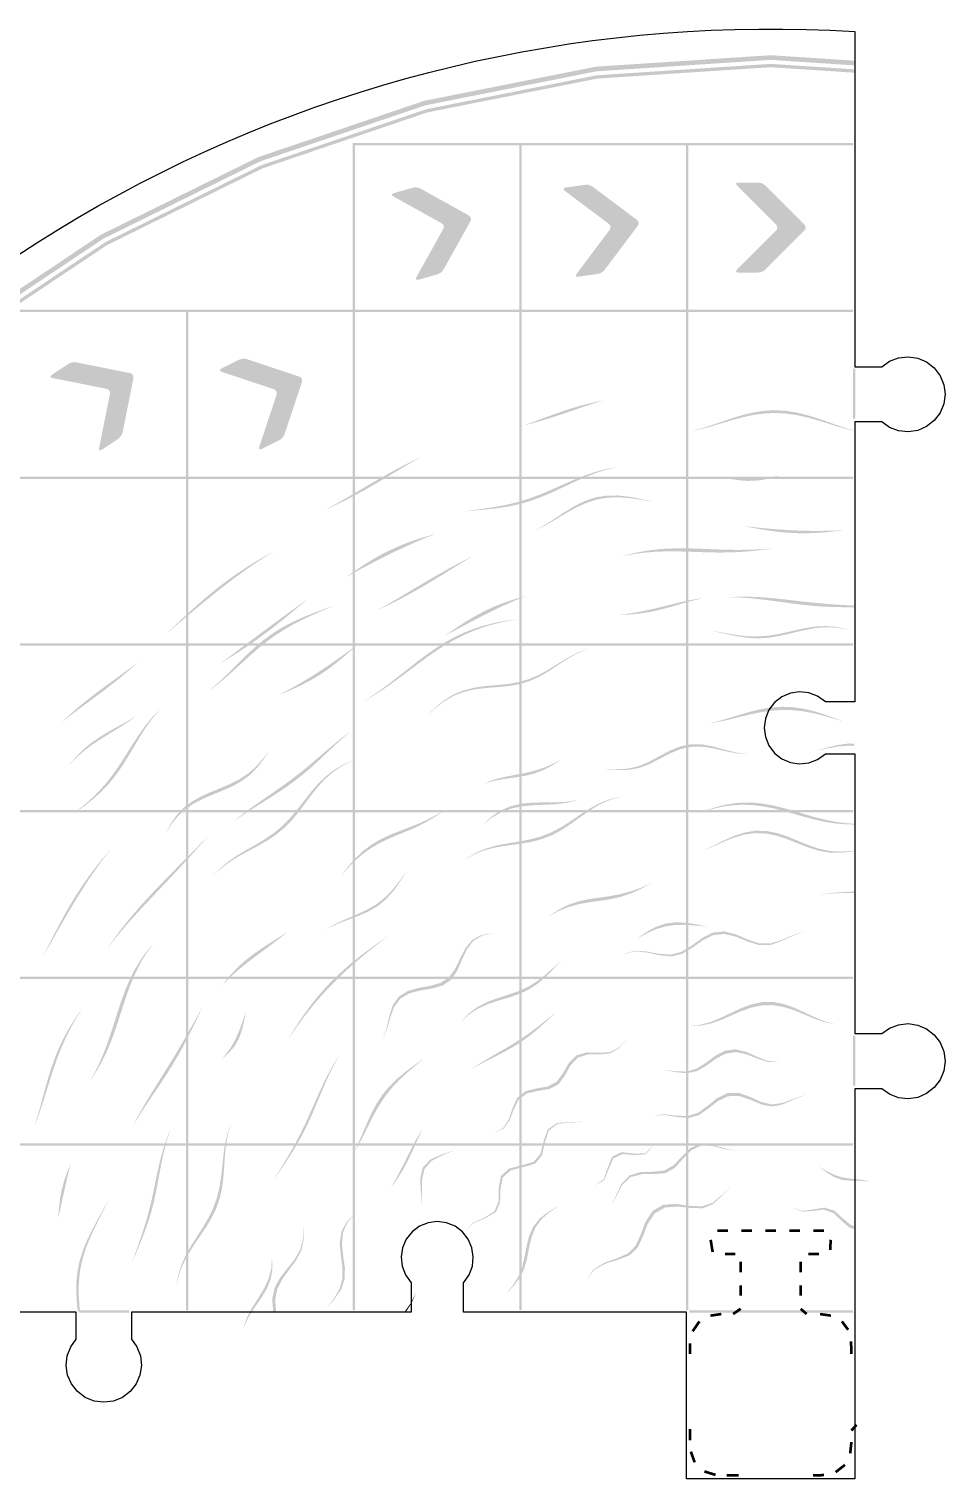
# Model space of a CAD drawing. Header units: millimetres. Extents: x 6 to 585, y 177 to 394.
# Drawn here: x 99 to 236.4, y 176.7 to 394.1 of the extents above; entities that cross this region are included whole.
import ezdxf

# ---------------------------------------------------------------- set-up
doc = ezdxf.new("R2010")
doc.units = ezdxf.units.MM
doc.layers.add('CUT', color=1, linetype='Continuous')
doc.layers.add('RASTER', color=7, linetype='Continuous')

msp = doc.modelspace()

# ---------------------------------------------------------------- hatches: boundary and pattern name
at = {"layer": 'RASTER'}
h = msp.add_hatch(color=7, dxfattribs=at)
h.paths.add_polyline_path([(10.237, 201.865), (11.136, 215.581), (16.261, 241.347), (24.706, 266.224), (36.326, 289.787), (50.921, 311.63), (68.243, 331.382), (87.995, 348.704), (109.839, 363.3), (133.401, 374.92), (158.278, 383.364), (184.045, 388.489), (210.26, 390.208), (222.76, 389.388), (222.76, 201.865)])
h.paths.add_polyline_path([(222.76, 388.688), (210.26, 389.508), (184.136, 387.795), (158.46, 382.688), (133.669, 374.273), (110.189, 362.694), (88.421, 348.149), (68.738, 330.887), (51.477, 311.204), (36.932, 289.437), (25.353, 265.957), (16.938, 241.166), (11.83, 215.489), (10.937, 201.865), (222.76, 201.865)])
h = msp.add_hatch(color=7, dxfattribs=at)
h.paths.add_polyline_path([(11.537, 201.865), (12.425, 215.411), (17.517, 241.011), (25.907, 265.727), (37.451, 289.137), (51.953, 310.839), (69.162, 330.463), (88.787, 347.673), (110.489, 362.174), (133.899, 373.718), (158.615, 382.108), (184.215, 387.201), (210.26, 388.908), (222.76, 388.088), (222.76, 201.865)])
h.paths.add_polyline_path([(222.76, 387.588), (210.26, 388.408), (184.28, 386.705), (158.744, 381.626), (134.09, 373.257), (110.739, 361.741), (89.091, 347.276), (69.516, 330.11), (52.349, 310.535), (37.884, 288.887), (26.369, 265.536), (18, 240.881), (12.921, 215.346), (12.037, 201.865), (222.76, 201.865)])
for points in [[(147.585, 377.04), (172.935, 377.04), (172.935, 376.69), (147.585, 376.69)], [(147.585, 376.69), (147.935, 376.69), (147.935, 352.04), (147.585, 352.04)], [(172.585, 377.04), (197.935, 377.04), (197.935, 376.69), (172.585, 376.69)], [(172.585, 376.69), (172.935, 376.69), (172.935, 352.04), (172.585, 352.04)], [(197.585, 377.04), (222.585, 377.04), (222.585, 376.69), (197.585, 376.69)], [(197.585, 376.69), (197.935, 376.69), (197.935, 352.04), (197.585, 352.04)], [(153.773, 368.98), (153.631, 369.069), (153.531, 369.153), (153.475, 369.231), (153.462, 369.305), (153.491, 369.374), (153.564, 369.438), (153.68, 369.497), (153.839, 369.551), (156.483, 370.306), (156.662, 370.349), (156.839, 370.374), (157.014, 370.381), (157.188, 370.37), (157.359, 370.341), (157.528, 370.295), (157.695, 370.23), (157.86, 370.148), (164.893, 366.241), (165.041, 366.145), (165.157, 366.04), (165.241, 365.926), (165.294, 365.803), (165.314, 365.671), (165.303, 365.53), (165.26, 365.38), (165.184, 365.221), (161.277, 358.187), (161.18, 358.03), (161.073, 357.888), (160.954, 357.759), (160.823, 357.644), (160.682, 357.543), (160.53, 357.457), (160.366, 357.384), (160.192, 357.326), (157.547, 356.57), (157.384, 356.532), (157.255, 356.521), (157.159, 356.537), (157.098, 356.58), (157.07, 356.649), (157.076, 356.746), (157.116, 356.869), (157.19, 357.02), (161.098, 364.053), (161.173, 364.213), (161.216, 364.363), (161.228, 364.504), (161.207, 364.636), (161.155, 364.759), (161.071, 364.873), (160.954, 364.977), (160.807, 365.073)], [(179.461, 369.82), (179.332, 369.927), (179.245, 370.023), (179.2, 370.109), (179.197, 370.184), (179.235, 370.248), (179.316, 370.301), (179.439, 370.344), (179.603, 370.376), (182.326, 370.765), (182.509, 370.783), (182.688, 370.783), (182.863, 370.766), (183.033, 370.732), (183.198, 370.68), (183.359, 370.611), (183.516, 370.525), (183.668, 370.421), (190.105, 365.593), (190.239, 365.478), (190.339, 365.359), (190.407, 365.235), (190.442, 365.106), (190.445, 364.972), (190.414, 364.834), (190.351, 364.691), (190.255, 364.543), (185.427, 358.106), (185.31, 357.964), (185.184, 357.837), (185.049, 357.726), (184.904, 357.63), (184.751, 357.549), (184.588, 357.484), (184.416, 357.435), (184.235, 357.4), (181.513, 357.011), (181.346, 356.996), (181.216, 357.003), (181.123, 357.031), (181.068, 357.082), (181.05, 357.155), (181.07, 357.25), (181.126, 357.366), (181.22, 357.505), (186.048, 363.942), (186.144, 364.09), (186.207, 364.233), (186.238, 364.371), (186.235, 364.505), (186.2, 364.634), (186.132, 364.758), (186.031, 364.877), (185.898, 364.992)], [(205.291, 370.585), (205.178, 370.709), (205.105, 370.817), (205.073, 370.908), (205.08, 370.983), (205.128, 371.041), (205.215, 371.082), (205.343, 371.107), (205.51, 371.115), (208.26, 371.115), (208.444, 371.107), (208.622, 371.082), (208.792, 371.041), (208.955, 370.983), (209.112, 370.908), (209.262, 370.817), (209.405, 370.709), (209.541, 370.585), (215.23, 364.896), (215.346, 364.763), (215.429, 364.631), (215.478, 364.498), (215.495, 364.365), (215.478, 364.233), (215.429, 364.1), (215.346, 363.968), (215.23, 363.835), (209.541, 358.146), (209.405, 358.021), (209.262, 357.914), (209.112, 357.823), (208.955, 357.748), (208.792, 357.69), (208.622, 357.649), (208.444, 357.624), (208.26, 357.615), (205.51, 357.615), (205.343, 357.624), (205.215, 357.649), (205.128, 357.69), (205.08, 357.748), (205.073, 357.823), (205.105, 357.914), (205.178, 358.021), (205.291, 358.146), (210.98, 363.835), (211.096, 363.968), (211.179, 364.1), (211.228, 364.233), (211.245, 364.365), (211.228, 364.498), (211.179, 364.631), (211.096, 364.763), (210.98, 364.896)], [(97.585, 352.04), (122.935, 352.04), (122.935, 351.69), (97.585, 351.69)], [(122.585, 352.04), (147.935, 352.04), (147.935, 351.69), (122.585, 351.69)], [(122.585, 351.69), (122.935, 351.69), (122.935, 327.04), (122.585, 327.04)], [(147.585, 352.04), (172.935, 352.04), (172.935, 351.69), (147.585, 351.69)], [(147.585, 351.69), (147.935, 351.69), (147.935, 327.04), (147.585, 327.04)], [(172.585, 352.04), (197.935, 352.04), (197.935, 351.69), (172.585, 351.69)], [(172.585, 351.69), (172.935, 351.69), (172.935, 327.04), (172.585, 327.04)], [(197.585, 352.04), (222.585, 352.04), (222.585, 351.69), (197.585, 351.69)], [(197.585, 351.69), (197.935, 351.69), (197.935, 327.04), (197.585, 327.04)], [(102.675, 341.784), (102.513, 341.825), (102.392, 341.874), (102.315, 341.932), (102.28, 341.998), (102.287, 342.073), (102.337, 342.156), (102.429, 342.247), (102.564, 342.347), (104.852, 343.872), (105.01, 343.968), (105.171, 344.045), (105.336, 344.105), (105.504, 344.148), (105.675, 344.172), (105.851, 344.18), (106.029, 344.169), (106.211, 344.141), (114.101, 342.563), (114.271, 342.517), (114.414, 342.453), (114.529, 342.37), (114.616, 342.269), (114.676, 342.15), (114.708, 342.012), (114.712, 341.855), (114.689, 341.681), (113.111, 333.791), (113.067, 333.612), (113.008, 333.443), (112.934, 333.284), (112.845, 333.136), (112.741, 332.997), (112.623, 332.868), (112.489, 332.749), (112.34, 332.64), (110.052, 331.114), (109.908, 331.028), (109.788, 330.978), (109.693, 330.964), (109.621, 330.986), (109.573, 331.044), (109.55, 331.138), (109.551, 331.268), (109.575, 331.434), (111.153, 339.323), (111.176, 339.498), (111.172, 339.654), (111.139, 339.792), (111.08, 339.912), (110.992, 340.013), (110.877, 340.096), (110.735, 340.16), (110.565, 340.206)], [(128.034, 342.706), (127.877, 342.767), (127.764, 342.831), (127.694, 342.898), (127.668, 342.968), (127.684, 343.041), (127.744, 343.117), (127.847, 343.196), (127.993, 343.278), (130.453, 344.508), (130.621, 344.583), (130.791, 344.64), (130.962, 344.679), (131.134, 344.701), (131.307, 344.704), (131.482, 344.689), (131.658, 344.657), (131.835, 344.607), (139.468, 342.062), (139.631, 341.996), (139.765, 341.914), (139.868, 341.818), (139.942, 341.706), (139.987, 341.58), (140.002, 341.44), (139.987, 341.284), (139.942, 341.114), (137.398, 333.48), (137.332, 333.308), (137.252, 333.148), (137.159, 333), (137.052, 332.863), (136.932, 332.738), (136.798, 332.625), (136.651, 332.523), (136.49, 332.434), (134.03, 331.204), (133.877, 331.136), (133.752, 331.101), (133.655, 331.099), (133.587, 331.13), (133.547, 331.193), (133.535, 331.29), (133.552, 331.418), (133.597, 331.58), (136.141, 339.213), (136.186, 339.383), (136.2, 339.539), (136.186, 339.68), (136.141, 339.806), (136.067, 339.917), (135.963, 340.013), (135.83, 340.095), (135.667, 340.162)], [(222.585, 343.19), (222.935, 343.19), (222.935, 335.69), (222.585, 335.69)], [(173.262, 334.718), (174.709, 335.237), (176.154, 335.773), (177.604, 336.307), (179.062, 336.822), (180.532, 337.3), (182.016, 337.728), (183.512, 338.099), (185.021, 338.408), (185.024, 338.389), (183.54, 337.942), (182.067, 337.455), (180.603, 336.95), (179.142, 336.445), (177.681, 335.959), (176.217, 335.502), (174.746, 335.082), (173.267, 334.699)], [(198.517, 333.882), (200.042, 334.302), (201.569, 334.795), (203.102, 335.323), (204.646, 335.842), (206.202, 336.303), (207.768, 336.667), (209.342, 336.897), (210.919, 336.973), (212.497, 336.887), (214.069, 336.646), (215.631, 336.272), (217.183, 335.798), (218.722, 335.266), (220.251, 334.723), (221.774, 334.214), (222.76, 333.931), (222.76, 333.884), (221.766, 334.118), (220.24, 334.554), (218.708, 335.03), (217.169, 335.502), (215.619, 335.928), (214.059, 336.266), (212.491, 336.485), (210.918, 336.564), (209.344, 336.495), (207.774, 336.286), (206.211, 335.959), (204.658, 335.546), (203.114, 335.087), (201.579, 334.626), (200.048, 334.206), (198.519, 333.862)], [(143.713, 322.174), (145.098, 322.939), (146.476, 323.726), (147.849, 324.526), (149.223, 325.333), (150.602, 326.139), (151.99, 326.935), (153.388, 327.713), (154.801, 328.467), (156.23, 329.19), (157.675, 329.879), (157.682, 329.86), (156.276, 329.071), (154.884, 328.258), (153.503, 327.434), (152.126, 326.612), (150.749, 325.802), (149.367, 325.014), (147.975, 324.253), (146.572, 323.523), (145.154, 322.825), (143.722, 322.156)], [(164.485, 321.826), (166.066, 322.054), (167.641, 322.276), (169.203, 322.524), (170.744, 322.822), (172.262, 323.191), (173.756, 323.639), (175.232, 324.165), (176.694, 324.756), (178.151, 325.393), (179.611, 326.045), (181.082, 326.68), (182.57, 327.265), (184.08, 327.769), (185.613, 328.169), (187.169, 328.449), (187.172, 328.43), (185.631, 328.069), (184.113, 327.593), (182.619, 327.019), (181.147, 326.375), (179.69, 325.693), (178.242, 325.009), (176.793, 324.358), (175.335, 323.767), (173.86, 323.259), (172.36, 322.845), (170.832, 322.523), (169.277, 322.284), (167.696, 322.105), (166.098, 321.957), (164.492, 321.807)], [(97.585, 327.04), (122.935, 327.04), (122.935, 326.69), (97.585, 326.69)], [(122.585, 327.04), (147.935, 327.04), (147.935, 326.69), (122.585, 326.69)], [(122.585, 326.69), (122.935, 326.69), (122.935, 302.04), (122.585, 302.04)], [(147.585, 327.04), (172.935, 327.04), (172.935, 326.69), (147.585, 326.69)], [(147.585, 326.69), (147.935, 326.69), (147.935, 302.04), (147.585, 302.04)], [(172.585, 327.04), (197.935, 327.04), (197.935, 326.69), (172.585, 326.69)], [(172.585, 326.69), (172.935, 326.69), (172.935, 302.04), (172.585, 302.04)], [(197.585, 327.04), (222.585, 327.04), (222.585, 326.69), (197.585, 326.69)], [(197.585, 326.69), (197.935, 326.69), (197.935, 302.04), (197.585, 302.04)], [(204.365, 326.669), (205.556, 326.675), (206.746, 326.721), (207.935, 326.793), (209.125, 326.884), (210.316, 326.992), (211.509, 327.121), (211.509, 327.101), (210.316, 326.79), (209.127, 326.548), (207.941, 326.408), (206.754, 326.384), (205.563, 326.472), (204.366, 326.649)], [(175.073, 319.039), (176.539, 319.865), (177.988, 320.802), (179.445, 321.764), (180.933, 322.658), (182.466, 323.397), (184.052, 323.916), (185.69, 324.18), (187.369, 324.194), (189.074, 324.001), (190.788, 323.672), (192.494, 323.299), (192.497, 323.279), (190.805, 323.559), (189.106, 323.802), (187.415, 323.925), (185.748, 323.86), (184.119, 323.57), (182.537, 323.052), (181.002, 322.34), (179.507, 321.497), (178.036, 320.606), (176.567, 319.754), (175.078, 319.02)], [(206.32, 319.603), (207.966, 319.42), (209.607, 319.256), (211.244, 319.116), (212.878, 319.007), (214.511, 318.931), (216.145, 318.891), (217.783, 318.887), (219.425, 318.916), (221.073, 318.975), (221.071, 318.955), (219.414, 318.766), (217.767, 318.621), (216.13, 318.54), (214.498, 318.534), (212.87, 318.61), (211.241, 318.764), (209.608, 318.989), (207.969, 319.269), (206.32, 319.583)], [(146.594, 311.976), (147.947, 312.928), (149.324, 313.841), (150.732, 314.701), (152.175, 315.497), (153.652, 316.22), (155.164, 316.867), (156.707, 317.441), (158.276, 317.946), (159.864, 318.395), (159.871, 318.376), (158.347, 317.771), (156.838, 317.128), (155.342, 316.455), (153.859, 315.756), (152.387, 315.035), (150.925, 314.295), (149.473, 313.537), (148.032, 312.759), (146.604, 311.959)], [(119.859, 303.672), (120.968, 304.727), (122.085, 305.778), (123.213, 306.819), (124.357, 307.844), (125.519, 308.849), (126.702, 309.83), (127.908, 310.782), (129.138, 311.701), (130.393, 312.585), (131.673, 313.432), (132.976, 314.242), (134.302, 315.015), (135.649, 315.752), (135.659, 315.735), (134.355, 314.928), (133.071, 314.09), (131.805, 313.223), (130.557, 312.331), (129.326, 311.417), (128.11, 310.484), (126.907, 309.534), (125.716, 308.572), (124.534, 307.6), (123.36, 306.62), (122.193, 305.635), (121.03, 304.647), (119.872, 303.656)], [(188.154, 315.138), (189.701, 315.536), (191.264, 315.85), (192.841, 316.074), (194.429, 316.211), (196.025, 316.271), (197.623, 316.269), (199.221, 316.226), (200.817, 316.161), (202.407, 316.097), (203.993, 316.052), (205.575, 316.038), (207.153, 316.062), (208.731, 316.124), (210.31, 316.218), (210.31, 316.198), (208.733, 315.996), (207.159, 315.831), (205.587, 315.714), (204.013, 315.652), (202.436, 315.64), (200.853, 315.668), (199.265, 315.721), (197.672, 315.777), (196.076, 315.815), (194.479, 315.813), (192.885, 315.753), (191.298, 315.621), (189.721, 315.409), (188.157, 315.118)], [(151.453, 307.102), (152.843, 307.885), (154.226, 308.69), (155.607, 309.508), (156.989, 310.333), (158.377, 311.158), (159.773, 311.975), (161.181, 312.778), (162.602, 313.562), (164.038, 314.322), (165.489, 315.055), (165.495, 315.036), (164.085, 314.195), (162.688, 313.338), (161.301, 312.478), (159.917, 311.627), (158.532, 310.795), (157.141, 309.989), (155.741, 309.214), (154.328, 308.472), (152.902, 307.763), (151.461, 307.084)], [(161.485, 303.224), (162.875, 304.191), (164.289, 305.125), (165.735, 306.003), (167.217, 306.804), (168.738, 307.515), (170.295, 308.131), (171.886, 308.652), (173.504, 309.084), (173.51, 309.065), (171.95, 308.452), (170.413, 307.78), (168.896, 307.064), (167.395, 306.319), (165.906, 305.556), (164.426, 304.781), (162.955, 303.997), (161.493, 303.205)], [(187.565, 306.291), (189.127, 306.502), (190.678, 306.767), (192.22, 307.087), (193.758, 307.452), (195.298, 307.838), (196.844, 308.213), (198.4, 308.542), (199.967, 308.794), (199.969, 308.774), (198.415, 308.393), (196.873, 307.955), (195.34, 307.507), (193.808, 307.096), (192.271, 306.757), (190.72, 306.51), (189.153, 306.355), (187.569, 306.272)], [(204.063, 308.963), (205.651, 309.024), (207.24, 309.011), (208.829, 308.935), (210.415, 308.809), (211.997, 308.648), (213.575, 308.47), (215.15, 308.29), (216.722, 308.121), (218.293, 307.974), (219.865, 307.852), (221.44, 307.755), (222.76, 307.688), (222.76, 307.449), (221.41, 307.441), (219.834, 307.463), (218.263, 307.528), (216.696, 307.64), (215.129, 307.796), (213.562, 307.988), (211.991, 308.201), (210.414, 308.418), (208.833, 308.62), (207.246, 308.786), (205.656, 308.898), (204.064, 308.943)], [(126.121, 294.97), (127.324, 296.03), (128.495, 297.136), (129.647, 298.275), (130.798, 299.424), (131.967, 300.559), (133.172, 301.651), (134.428, 302.678), (135.743, 303.62), (137.12, 304.468), (138.553, 305.222), (140.034, 305.894), (141.546, 306.504), (143.072, 307.078), (144.594, 307.645), (144.604, 307.627), (143.131, 306.973), (141.655, 306.318), (140.19, 305.636), (138.75, 304.905), (137.349, 304.107), (135.994, 303.234), (134.69, 302.286), (133.433, 301.272), (132.213, 300.209), (131.017, 299.121), (129.827, 298.032), (128.625, 296.964), (127.398, 295.935), (126.134, 294.954)], [(127.784, 299.056), (129.066, 299.996), (130.342, 300.945), (131.615, 301.899), (132.888, 302.854), (134.164, 303.809), (135.445, 304.76), (136.731, 305.706), (138.024, 306.646), (139.324, 307.581), (140.63, 308.511), (140.64, 308.494), (139.399, 307.457), (138.16, 306.427), (136.917, 305.412), (135.665, 304.42), (134.399, 303.455), (133.116, 302.519), (131.814, 301.614), (130.492, 300.735), (129.152, 299.879), (127.796, 299.04)], [(149.215, 293.348), (150.58, 294.221), (151.917, 295.149), (153.233, 296.126), (154.538, 297.139), (155.843, 298.17), (157.158, 299.201), (158.494, 300.209), (159.861, 301.171), (161.266, 302.067), (162.714, 302.88), (164.206, 303.595), (165.742, 304.205), (167.319, 304.707), (168.931, 305.104), (170.57, 305.408), (172.228, 305.633), (172.234, 305.614), (170.599, 305.325), (168.982, 304.961), (167.393, 304.508), (165.838, 303.958), (164.321, 303.31), (162.845, 302.567), (161.409, 301.738), (160.011, 300.838), (158.646, 299.883), (157.305, 298.896), (155.98, 297.895), (154.66, 296.904), (153.333, 295.939), (151.991, 295.016), (150.623, 294.145), (149.225, 293.331)], [(201.509, 303.905), (203.233, 303.605), (204.945, 303.304), (206.643, 303.097), (208.33, 303.049), (210.015, 303.184), (211.705, 303.477), (213.408, 303.863), (215.123, 304.247), (216.846, 304.527), (218.566, 304.619), (220.272, 304.473), (221.954, 304.087), (221.952, 304.067), (220.264, 304.376), (218.554, 304.449), (216.832, 304.295), (215.111, 303.967), (213.399, 303.553), (211.701, 303.157), (210.015, 302.873), (208.335, 302.768), (206.65, 302.864), (204.953, 303.134), (203.239, 303.507), (201.51, 303.885)], [(97.585, 302.04), (122.935, 302.04), (122.935, 301.69), (97.585, 301.69)], [(122.585, 302.04), (147.935, 302.04), (147.935, 301.69), (122.585, 301.69)], [(122.585, 301.69), (122.935, 301.69), (122.935, 277.04), (122.585, 277.04)], [(136.63, 294.339), (138.147, 295.158), (139.641, 296.004), (141.11, 296.88), (142.557, 297.791), (143.983, 298.737), (145.391, 299.716), (146.787, 300.723), (148.177, 301.753), (148.186, 301.735), (146.881, 300.558), (145.56, 299.428), (144.205, 298.37), (142.802, 297.399), (141.343, 296.519), (139.824, 295.726), (138.253, 295.002), (136.642, 294.322)], [(147.585, 302.04), (172.935, 302.04), (172.935, 301.69), (147.585, 301.69)], [(147.585, 301.69), (147.935, 301.69), (147.935, 277.04), (147.585, 277.04)], [(158.792, 291.29), (160.027, 292.461), (161.333, 293.512), (162.741, 294.369), (164.255, 294.993), (165.863, 295.393), (167.531, 295.624), (169.218, 295.772), (170.884, 295.939), (172.499, 296.217), (174.046, 296.668), (175.53, 297.31), (176.97, 298.112), (178.394, 299.003), (179.835, 299.882), (181.32, 300.647), (182.863, 301.215), (182.868, 301.195), (181.34, 300.569), (179.872, 299.748), (178.448, 298.817), (177.04, 297.883), (175.616, 297.044), (174.145, 296.376), (172.607, 295.91), (170.999, 295.628), (169.335, 295.468), (167.646, 295.338), (165.971, 295.136), (164.351, 294.773), (162.82, 294.193), (161.393, 293.387), (160.062, 292.388), (158.801, 291.272)], [(172.585, 302.04), (197.935, 302.04), (197.935, 301.69), (172.585, 301.69)], [(172.585, 301.69), (172.935, 301.69), (172.935, 277.04), (172.585, 277.04)], [(197.585, 302.04), (222.585, 302.04), (222.585, 301.69), (197.585, 301.69)], [(197.585, 301.69), (197.935, 301.69), (197.935, 277.04), (197.585, 277.04)], [(103.976, 290.214), (105.144, 291.31), (106.349, 292.367), (107.587, 293.387), (108.852, 294.375), (110.136, 295.337), (111.43, 296.282), (112.726, 297.22), (114.013, 298.161), (115.284, 299.117), (115.297, 299.101), (114.111, 298.051), (112.9, 297.027), (111.663, 296.03), (110.402, 295.056), (109.121, 294.096), (107.828, 293.143), (106.534, 292.184), (105.25, 291.207), (103.99, 290.201)], [(105.851, 276.577), (107.169, 277.652), (108.431, 278.766), (109.617, 279.942), (110.718, 281.192), (111.741, 282.519), (112.699, 283.914), (113.619, 285.356), (114.533, 286.817), (115.474, 288.265), (116.474, 289.663), (117.56, 290.98), (118.748, 292.19), (118.761, 292.175), (117.644, 290.887), (116.626, 289.5), (115.686, 288.043), (114.793, 286.552), (113.912, 285.065), (113.005, 283.617), (112.04, 282.236), (110.991, 280.941), (109.845, 279.737), (108.598, 278.619), (107.264, 277.571), (105.866, 276.564)], [(201.252, 290.047), (202.746, 290.441), (204.245, 290.891), (205.754, 291.359), (207.276, 291.797), (208.811, 292.161), (210.356, 292.411), (211.906, 292.517), (213.455, 292.466), (214.997, 292.258), (216.526, 291.91), (218.04, 291.453), (219.537, 290.929), (221.02, 290.383), (221.018, 290.363), (219.525, 290.799), (218.022, 291.219), (216.507, 291.584), (214.979, 291.858), (213.441, 292.014), (211.898, 292.038), (210.355, 291.931), (208.817, 291.708), (207.287, 291.396), (205.768, 291.032), (204.259, 290.657), (202.756, 290.311), (201.254, 290.027)], [(105.213, 283.922), (106.17, 285.105), (107.247, 286.18), (108.435, 287.146), (109.715, 288.016), (111.056, 288.815), (112.424, 289.575), (113.781, 290.334), (115.093, 291.129), (115.106, 291.114), (113.88, 290.231), (112.597, 289.398), (111.28, 288.591), (109.958, 287.777), (108.663, 286.927), (107.427, 286.011), (106.275, 285.009), (105.228, 283.909)], [(129.832, 275.392), (131.052, 276.385), (132.312, 277.329), (133.598, 278.238), (134.893, 279.129), (136.184, 280.02), (137.46, 280.924), (138.712, 281.854), (139.941, 282.815), (141.148, 283.807), (142.342, 284.82), (143.534, 285.843), (144.736, 286.859), (145.962, 287.848), (147.22, 288.792), (147.231, 288.775), (146.027, 287.747), (144.857, 286.68), (143.706, 285.595), (142.559, 284.516), (141.4, 283.462), (140.218, 282.448), (139.001, 281.481), (137.746, 280.564), (136.454, 279.689), (135.133, 278.844), (133.795, 278.01), (132.455, 277.167), (131.133, 276.296), (129.846, 275.377)], [(217.203, 285.942), (218.807, 286.42), (220.422, 286.811), (222.033, 287.013), (222.76, 286.986), (222.76, 286.63), (221.993, 286.685), (220.397, 286.567), (218.795, 286.282), (217.201, 285.922)], [(119.611, 273.606), (120.331, 275.023), (121.211, 276.297), (122.274, 277.399), (123.51, 278.323), (124.887, 279.092), (126.354, 279.751), (127.848, 280.36), (129.308, 280.987), (130.682, 281.696), (131.937, 282.533), (133.062, 283.521), (134.071, 284.657), (134.997, 285.909), (135.009, 285.893), (134.155, 284.552), (133.216, 283.333), (132.155, 282.274), (130.953, 281.382), (129.619, 280.636), (128.181, 279.992), (126.692, 279.387), (125.21, 278.753), (123.799, 278.027), (122.513, 277.16), (121.385, 276.127), (120.428, 274.93), (119.626, 273.593)], [(185.482, 283.195), (187.201, 283.136), (188.867, 283.238), (190.467, 283.61), (192.016, 284.259), (193.545, 285.085), (195.092, 285.917), (196.684, 286.568), (198.331, 286.899), (200.019, 286.866), (201.727, 286.535), (203.429, 286.065), (205.107, 285.647), (206.76, 285.447), (206.761, 285.427), (205.113, 285.534), (203.443, 285.864), (201.752, 286.257), (200.055, 286.526), (198.377, 286.516), (196.741, 286.164), (195.155, 285.514), (193.611, 284.705), (192.08, 283.923), (190.525, 283.337), (188.912, 283.042), (187.228, 283.026), (185.487, 283.176)], [(126.516, 267.01), (127.613, 268.206), (128.855, 269.261), (130.212, 270.194), (131.637, 271.043), (133.078, 271.861), (134.481, 272.704), (135.807, 273.62), (137.034, 274.643), (138.163, 275.783), (139.215, 277.024), (140.228, 278.329), (141.25, 279.641), (142.327, 280.898), (143.497, 282.044), (144.783, 283.037), (146.188, 283.858), (147.696, 284.517), (147.707, 284.5), (146.24, 283.781), (144.876, 282.904), (143.63, 281.86), (142.497, 280.669), (141.453, 279.375), (140.458, 278.036), (139.465, 276.715), (138.426, 275.467), (137.302, 274.331), (136.071, 273.321), (134.731, 272.428), (133.306, 271.617), (131.835, 270.838), (130.372, 270.032), (128.971, 269.147), (127.68, 268.142), (126.531, 266.996)], [(167.283, 281), (168.685, 281.559), (170.156, 281.956), (171.662, 282.251), (173.166, 282.524), (174.639, 282.854), (176.064, 283.298), (177.441, 283.873), (178.786, 284.555), (178.792, 284.536), (177.497, 283.712), (176.166, 283.019), (174.775, 282.498), (173.318, 282.141), (171.808, 281.898), (170.274, 281.683), (168.755, 281.404), (167.292, 280.982)], [(164.48, 269.647), (165.904, 270.55), (167.45, 271.225), (169.094, 271.698), (170.791, 272.031), (172.497, 272.308), (174.168, 272.623), (175.776, 273.055), (177.312, 273.652), (178.783, 274.422), (180.214, 275.328), (181.639, 276.3), (183.092, 277.242), (184.598, 278.059), (186.173, 278.673), (187.816, 279.04), (187.821, 279.021), (186.2, 278.572), (184.649, 277.881), (183.168, 276.995), (181.74, 275.995), (180.337, 274.978), (178.924, 274.042), (177.465, 273.258), (175.937, 272.664), (174.329, 272.252), (172.65, 271.971), (170.93, 271.741), (169.209, 271.467), (167.536, 271.061), (165.954, 270.458), (164.49, 269.63)], [(167.198, 274.932), (168.444, 276.069), (169.814, 276.98), (171.312, 277.619), (172.923, 277.991), (174.61, 278.146), (176.329, 278.172), (178.034, 278.178), (179.689, 278.271), (181.271, 278.535), (181.278, 278.516), (179.74, 278.122), (178.129, 277.916), (176.46, 277.828), (174.765, 277.76), (173.084, 277.607), (171.461, 277.282), (169.931, 276.727), (168.513, 275.927), (167.207, 274.914)], [(97.585, 277.04), (122.935, 277.04), (122.935, 276.69), (97.585, 276.69)], [(122.585, 277.04), (147.935, 277.04), (147.935, 276.69), (122.585, 276.69)], [(122.585, 276.69), (122.935, 276.69), (122.935, 252.04), (122.585, 252.04)], [(145.926, 267.303), (146.88, 268.545), (147.9, 269.722), (149.011, 270.791), (150.226, 271.728), (151.541, 272.527), (152.934, 273.204), (154.376, 273.794), (155.833, 274.346), (157.271, 274.91), (158.665, 275.53), (160.003, 276.235), (161.287, 277.035), (161.296, 277.018), (160.07, 276.12), (158.787, 275.325), (157.444, 274.63), (156.048, 274.011), (154.62, 273.426), (153.192, 272.827), (151.795, 272.166), (150.461, 271.406), (149.209, 270.529), (148.046, 269.533), (146.964, 268.441), (145.939, 267.288)], [(147.585, 277.04), (172.935, 277.04), (172.935, 276.69), (147.585, 276.69)], [(147.585, 276.69), (147.935, 276.69), (147.935, 252.04), (147.585, 252.04)], [(172.585, 277.04), (197.935, 277.04), (197.935, 276.69), (172.585, 276.69)], [(172.585, 276.69), (172.935, 276.69), (172.935, 252.04), (172.585, 252.04)], [(197.585, 277.04), (222.585, 277.04), (222.585, 276.69), (197.585, 276.69)], [(197.585, 276.69), (197.935, 276.69), (197.935, 252.04), (197.585, 252.04)], [(199.653, 276.639), (201.183, 277.202), (202.737, 277.66), (204.312, 277.98), (205.902, 278.143), (207.5, 278.143), (209.099, 277.988), (210.69, 277.701), (212.27, 277.314), (213.834, 276.865), (215.383, 276.399), (216.92, 275.956), (218.452, 275.57), (219.984, 275.268), (221.524, 275.06), (222.76, 274.97), (222.76, 274.854), (221.5, 274.882), (219.955, 275.018), (218.422, 275.257), (216.892, 275.591), (215.359, 275.995), (213.816, 276.438), (212.26, 276.878), (210.688, 277.273), (209.104, 277.584), (207.512, 277.777), (205.917, 277.829), (204.329, 277.729), (202.752, 277.481), (201.194, 277.102), (199.655, 276.619)], [(110.843, 256.355), (111.756, 257.671), (112.709, 258.96), (113.698, 260.22), (114.721, 261.453), (115.773, 262.661), (116.849, 263.847), (117.943, 265.015), (119.051, 266.167), (120.166, 267.309), (121.286, 268.444), (122.405, 269.576), (123.522, 270.708), (124.635, 271.843), (125.744, 272.98), (125.759, 272.966), (124.71, 271.771), (123.655, 270.584), (122.592, 269.406), (121.519, 268.237), (120.436, 267.076), (119.344, 265.92), (118.248, 264.765), (117.149, 263.608), (116.055, 262.443), (114.97, 261.265), (113.902, 260.07), (112.857, 258.854), (111.841, 257.613), (110.86, 256.344)], [(200.175, 271.005), (201.697, 271.708), (203.235, 272.466), (204.801, 273.16), (206.399, 273.676), (208.02, 273.929), (209.651, 273.883), (211.277, 273.555), (212.885, 273.014), (214.468, 272.365), (216.03, 271.727), (217.582, 271.21), (219.141, 270.889), (220.723, 270.794), (222.339, 270.898), (222.76, 270.956), (222.76, 270.88), (222.324, 270.8), (220.701, 270.621), (219.115, 270.647), (217.555, 270.908), (216.005, 271.378), (214.449, 271.984), (212.872, 272.616), (211.273, 273.157), (209.654, 273.501), (208.029, 273.58), (206.412, 273.373), (204.817, 272.917), (203.25, 272.292), (201.707, 271.609), (200.178, 270.985)], [(101.312, 255.366), (102.057, 256.876), (102.814, 258.384), (103.592, 259.883), (104.397, 261.37), (105.236, 262.837), (106.116, 264.282), (107.038, 265.698), (108.007, 267.083), (109.021, 268.434), (110.081, 269.75), (111.183, 271.031), (111.199, 271.018), (110.165, 269.682), (109.17, 268.318), (108.211, 266.928), (107.283, 265.517), (106.383, 264.089), (105.507, 262.649), (104.649, 261.198), (103.806, 259.742), (102.973, 258.282), (102.149, 256.819), (101.329, 255.356)], [(143.688, 259.218), (145.149, 260.044), (146.704, 260.746), (148.272, 261.405), (149.781, 262.109), (151.174, 262.933), (152.429, 263.924), (153.555, 265.087), (154.593, 266.386), (155.606, 267.749), (155.617, 267.732), (154.671, 266.279), (153.693, 264.903), (152.615, 263.684), (151.388, 262.667), (150, 261.846), (148.47, 261.175), (146.857, 260.574), (145.238, 259.947), (143.701, 259.203)], [(177.107, 261.161), (178.444, 262.068), (179.869, 262.793), (181.379, 263.316), (182.95, 263.662), (184.549, 263.903), (186.141, 264.128), (187.701, 264.418), (189.223, 264.823), (190.713, 265.344), (192.192, 265.937), (192.197, 265.917), (190.756, 265.179), (189.305, 264.529), (187.82, 264.023), (186.289, 263.67), (184.714, 263.426), (183.116, 263.211), (181.529, 262.931), (179.986, 262.511), (178.512, 261.912), (177.115, 261.143)], [(217.759, 264.379), (219.42, 264.593), (221.091, 264.748), (222.76, 264.796), (222.76, 264.585), (222.726, 264.588), (221.069, 264.597), (219.409, 264.506), (217.757, 264.359)], [(128.106, 250.845), (129.052, 252.071), (130.101, 253.215), (131.246, 254.276), (132.474, 255.258), (133.763, 256.174), (135.09, 257.042), (136.425, 257.885), (137.742, 258.73), (137.756, 258.716), (136.566, 257.755), (135.341, 256.816), (134.091, 255.888), (132.832, 254.955), (131.582, 253.999), (130.365, 253.005), (129.204, 251.954), (128.122, 250.833)], [(188.182, 255.453), (189.839, 255.932), (191.659, 255.823), (193.51, 255.473), (195.269, 255.351), (196.892, 255.772), (198.429, 256.717), (199.972, 257.838), (201.597, 258.653), (203.316, 258.828), (205.084, 258.367), (206.836, 257.61), (208.543, 257.044), (210.218, 257.018), (211.906, 257.546), (213.633, 258.297), (215.382, 258.788), (215.38, 258.768), (213.628, 258.207), (211.902, 257.389), (210.218, 256.799), (208.55, 256.771), (206.852, 257.293), (205.11, 258.017), (203.353, 258.459), (201.644, 258.278), (200.027, 257.471), (198.489, 256.372), (196.955, 255.461), (195.329, 255.084), (193.564, 255.261), (191.702, 255.671), (189.866, 255.846), (188.189, 255.434)], [(190.266, 257.784), (191.584, 258.711), (192.965, 259.476), (194.421, 259.986), (195.945, 260.201), (197.515, 260.142), (199.1, 259.889), (200.674, 259.562), (200.677, 259.542), (199.13, 259.701), (197.572, 259.821), (196.025, 259.807), (194.509, 259.594), (193.043, 259.159), (191.633, 258.528), (190.272, 257.765)], [(108.21, 236.404), (108.97, 237.804), (109.663, 239.235), (110.289, 240.701), (110.856, 242.202), (111.378, 243.734), (111.874, 245.29), (112.369, 246.857), (112.888, 248.423), (113.454, 249.971), (114.091, 251.485), (114.816, 252.949), (115.642, 254.352), (116.574, 255.684), (117.61, 256.94), (117.626, 256.928), (116.679, 255.609), (115.834, 254.22), (115.088, 252.769), (114.43, 251.265), (113.846, 249.725), (113.314, 248.164), (112.81, 246.598), (112.308, 245.043), (111.783, 243.511), (111.212, 242.012), (110.579, 240.552), (109.872, 239.132), (109.087, 237.749), (108.228, 236.396)], [(137.968, 242.773), (138.821, 244.177), (139.714, 245.557), (140.655, 246.907), (141.646, 248.218), (142.692, 249.487), (143.792, 250.708), (144.945, 251.88), (146.147, 253.002), (147.392, 254.076), (148.675, 255.106), (149.986, 256.096), (151.319, 257.054), (152.666, 257.987), (152.678, 257.972), (151.387, 256.976), (150.108, 255.962), (148.846, 254.923), (147.606, 253.857), (146.392, 252.759), (145.209, 251.628), (144.061, 250.461), (142.95, 249.258), (141.879, 248.019), (140.848, 246.747), (139.856, 245.444), (138.903, 244.114), (137.984, 242.761)], [(152.139, 242.721), (152.664, 244.297), (153.048, 246.053), (153.573, 247.716), (154.464, 249.033), (155.79, 249.888), (157.441, 250.352), (159.183, 250.664), (160.764, 251.124), (162.022, 251.962), (162.954, 253.236), (163.703, 254.795), (164.496, 256.348), (165.537, 257.581), (166.919, 258.304), (168.593, 258.533), (168.604, 258.516), (166.984, 258.201), (165.658, 257.397), (164.671, 256.092), (163.927, 254.481), (163.22, 252.876), (162.321, 251.575), (161.083, 250.726), (159.51, 250.272), (157.761, 249.983), (156.089, 249.555), (154.728, 248.751), (153.789, 247.494), (153.204, 245.898), (152.753, 244.213), (152.153, 242.707)], [(163.894, 245.357), (164.999, 246.536), (166.284, 247.495), (167.725, 248.236), (169.266, 248.813), (170.835, 249.315), (172.365, 249.844), (173.807, 250.489), (175.147, 251.297), (176.403, 252.265), (177.619, 253.337), (178.85, 254.418), (178.859, 254.4), (177.683, 253.212), (176.522, 252.044), (175.316, 250.999), (174.017, 250.138), (172.6, 249.469), (171.079, 248.945), (169.498, 248.476), (167.926, 247.958), (166.435, 247.295), (165.086, 246.426), (163.907, 245.342)], [(97.585, 252.04), (122.935, 252.04), (122.935, 251.69), (97.585, 251.69)], [(122.585, 252.04), (147.935, 252.04), (147.935, 251.69), (122.585, 251.69)], [(122.585, 251.69), (122.935, 251.69), (122.935, 227.04), (122.585, 227.04)], [(147.585, 252.04), (172.935, 252.04), (172.935, 251.69), (147.585, 251.69)], [(147.585, 251.69), (147.935, 251.69), (147.935, 227.04), (147.585, 227.04)], [(172.585, 252.04), (197.935, 252.04), (197.935, 251.69), (172.585, 251.69)], [(172.585, 251.69), (172.935, 251.69), (172.935, 227.04), (172.585, 227.04)], [(197.585, 252.04), (222.585, 252.04), (222.585, 251.69), (197.585, 251.69)], [(197.585, 251.69), (197.935, 251.69), (197.935, 227.04), (197.585, 227.04)], [(198.21, 244.655), (199.759, 244.842), (201.267, 245.249), (202.758, 245.857), (204.258, 246.583), (205.79, 247.308), (207.362, 247.896), (208.968, 248.233), (210.588, 248.254), (212.2, 247.954), (213.782, 247.396), (215.325, 246.69), (216.836, 245.971), (218.333, 245.363), (219.842, 244.952), (219.838, 244.933), (218.315, 245.24), (216.81, 245.749), (215.298, 246.38), (213.758, 247.011), (212.185, 247.513), (210.586, 247.778), (208.978, 247.745), (207.386, 247.42), (205.824, 246.867), (204.299, 246.2), (202.799, 245.548), (201.303, 245.029), (199.782, 244.72), (198.214, 244.636)], [(99.901, 229.701), (100.352, 231.201), (100.775, 232.715), (101.187, 234.238), (101.604, 235.765), (102.046, 237.286), (102.532, 238.794), (103.079, 240.279), (103.697, 241.732), (104.396, 243.148), (105.173, 244.522), (106.025, 245.855), (106.938, 247.15), (106.956, 247.14), (106.12, 245.804), (105.342, 244.434), (104.629, 243.03), (103.981, 241.593), (103.394, 240.129), (102.861, 238.644), (102.366, 237.145), (101.894, 235.641), (101.429, 234.139), (100.953, 232.645), (100.453, 231.163), (99.92, 229.694)], [(114.678, 229.763), (115.411, 231.172), (116.187, 232.558), (116.997, 233.923), (117.827, 235.274), (118.667, 236.614), (119.506, 237.95), (120.337, 239.287), (121.153, 240.63), (121.953, 241.981), (122.737, 243.342), (123.509, 244.713), (124.275, 246.091), (125.043, 247.471), (125.059, 247.46), (124.374, 246.025), (123.689, 244.598), (122.989, 243.187), (122.264, 241.796), (121.507, 240.427), (120.714, 239.078), (119.887, 237.746), (119.029, 236.427), (118.151, 235.113), (117.263, 233.796), (116.381, 232.469), (115.52, 231.124), (114.697, 229.755)], [(128.033, 239.801), (128.852, 240.778), (129.553, 241.827), (130.141, 242.951), (130.639, 244.141), (131.081, 245.379), (131.509, 246.639), (131.526, 246.627), (131.262, 245.251), (130.942, 243.932), (130.492, 242.716), (129.862, 241.626), (129.039, 240.659), (128.05, 239.79)], [(165.486, 238.263), (166.909, 239.197), (168.369, 240.067), (169.836, 240.908), (171.281, 241.756), (172.689, 242.641), (174.055, 243.581), (175.385, 244.58), (176.696, 245.624), (178.011, 246.685), (178.021, 246.668), (176.775, 245.493), (175.529, 244.352), (174.252, 243.286), (172.92, 242.313), (171.521, 241.434), (170.055, 240.628), (168.541, 239.859), (167.009, 239.082), (165.5, 238.249)], [(168.852, 228.609), (170.19, 229.411), (171.021, 230.719), (171.561, 232.379), (172.278, 233.904), (173.493, 234.871), (175.133, 235.281), (176.811, 235.579), (178.158, 236.29), (179.121, 237.578), (179.983, 239.089), (181.106, 240.237), (182.631, 240.684), (184.385, 240.64), (186.043, 240.698), (187.402, 241.346), (188.535, 242.557), (188.543, 242.538), (187.446, 241.246), (186.126, 240.522), (184.509, 240.396), (182.794, 240.382), (181.304, 239.89), (180.213, 238.712), (179.375, 237.185), (178.427, 235.897), (177.085, 235.2), (175.402, 234.93), (173.744, 234.56), (172.5, 233.644), (171.744, 232.176), (171.155, 230.577), (170.268, 229.334), (168.866, 228.595)], [(222.585, 243.19), (222.935, 243.19), (222.935, 235.69), (222.585, 235.69)], [(135.717, 221.593), (136.585, 222.977), (137.437, 224.36), (138.26, 225.75), (139.043, 227.156), (139.785, 228.584), (140.488, 230.036), (141.164, 231.511), (141.826, 233.003), (142.494, 234.504), (143.186, 236.001), (143.923, 237.479), (144.723, 238.923), (145.6, 240.319), (145.616, 240.307), (144.802, 238.864), (144.062, 237.378), (143.38, 235.866), (142.734, 234.344), (142.1, 232.828), (141.458, 231.332), (140.785, 229.863), (140.069, 228.426), (139.298, 227.021), (138.471, 225.644), (137.592, 224.286), (136.674, 222.937), (135.735, 221.585)], [(147.705, 225.61), (148.414, 227.058), (149.068, 228.548), (149.709, 230.061), (150.391, 231.562), (151.164, 233.013), (152.066, 234.378), (153.109, 235.634), (154.284, 236.779), (155.556, 237.828), (156.878, 238.815), (158.199, 239.785), (158.213, 239.771), (156.985, 238.715), (155.753, 237.653), (154.559, 236.546), (153.443, 235.364), (152.434, 234.093), (151.539, 232.736), (150.742, 231.315), (150.008, 229.86), (149.289, 228.406), (148.539, 226.981), (147.722, 225.6)], [(194.323, 238.074), (196.025, 237.863), (197.641, 237.817), (199.123, 238.232), (200.519, 239.115), (201.924, 240.167), (203.414, 240.955), (205, 241.158), (206.631, 240.751), (208.243, 240.023), (209.806, 239.417), (211.34, 239.271), (211.34, 239.251), (209.807, 239.271), (208.254, 239.763), (206.656, 240.395), (205.043, 240.735), (203.475, 240.498), (201.998, 239.712), (200.601, 238.697), (199.203, 237.885), (197.707, 237.564), (196.066, 237.724), (194.329, 238.055)], [(192.621, 231.246), (194.343, 231.408), (196.153, 231.204), (197.858, 231.152), (199.383, 231.642), (200.798, 232.672), (202.241, 233.838), (203.807, 234.596), (205.491, 234.618), (207.206, 234.013), (208.873, 233.255), (210.482, 232.878), (212.09, 233.121), (213.754, 233.773), (215.462, 234.315), (215.46, 234.295), (213.744, 233.652), (212.081, 232.903), (210.481, 232.574), (208.885, 232.879), (207.235, 233.584), (205.54, 234.157), (203.875, 234.125), (202.323, 233.381), (200.89, 232.251), (199.477, 231.278), (197.944, 230.861), (196.222, 230.998), (194.386, 231.295), (192.629, 231.228)], [(114.534, 209.289), (115.06, 210.787), (115.588, 212.279), (116.096, 213.77), (116.567, 215.268), (116.99, 216.778), (117.366, 218.304), (117.706, 219.844), (118.027, 221.397), (118.352, 222.954), (118.71, 224.508), (119.125, 226.046), (119.619, 227.558), (120.207, 229.032), (120.225, 229.024), (119.72, 227.515), (119.305, 225.974), (118.96, 224.412), (118.66, 222.842), (118.375, 221.276), (118.077, 219.722), (117.739, 218.187), (117.344, 216.674), (116.882, 215.181), (116.355, 213.703), (115.776, 212.233), (115.167, 210.763), (114.554, 209.284)], [(121.165, 205.781), (121.43, 207.352), (121.914, 208.876), (122.588, 210.35), (123.4, 211.776), (124.282, 213.168), (125.16, 214.543), (125.967, 215.924), (126.652, 217.332), (127.186, 218.787), (127.569, 220.297), (127.826, 221.863), (128.007, 223.474), (128.175, 225.108), (128.398, 226.735), (128.742, 228.323), (129.254, 229.842), (129.272, 229.833), (128.834, 228.28), (128.562, 226.66), (128.407, 225.007), (128.299, 223.353), (128.169, 221.728), (127.951, 220.154), (127.593, 218.643), (127.069, 217.193), (126.379, 215.794), (125.551, 214.427), (124.637, 213.069), (123.707, 211.697), (122.835, 210.291), (122.09, 208.837), (121.53, 207.332), (121.185, 205.778)], [(153.345, 220.463), (154.149, 221.885), (154.908, 223.336), (155.643, 224.808), (156.385, 226.288), (157.163, 227.755), (158.004, 229.189), (158.02, 229.177), (157.313, 227.647), (156.637, 226.115), (155.937, 224.618), (155.169, 223.176), (154.309, 221.792), (153.362, 220.454)], [(164.44, 213.85), (165.555, 215.111), (167.342, 215.931), (168.842, 216.858), (169.452, 218.361), (169.476, 220.338), (169.804, 222.165), (171.041, 223.281), (172.95, 223.761), (174.715, 224.285), (175.743, 225.499), (176.206, 227.359), (176.829, 229.135), (178.175, 230.093), (180.12, 230.227), (182.025, 230.305), (182.036, 230.289), (180.176, 230.152), (178.277, 229.963), (176.977, 228.959), (176.396, 227.147), (175.97, 225.261), (174.971, 224.033), (173.225, 223.507), (171.325, 223.036), (170.083, 221.939), (169.738, 220.139), (169.684, 218.196), (169.034, 216.731), (167.482, 215.844), (165.637, 215.064), (164.457, 213.84)], [(97.585, 227.04), (122.935, 227.04), (122.935, 226.69), (97.585, 226.69)], [(122.585, 227.04), (147.935, 227.04), (147.935, 226.69), (122.585, 226.69)], [(122.585, 226.69), (122.935, 226.69), (122.935, 202.04), (122.585, 202.04)], [(147.585, 227.04), (172.935, 227.04), (172.935, 226.69), (147.585, 226.69)], [(147.585, 226.69), (147.935, 226.69), (147.935, 202.04), (147.585, 202.04)], [(172.585, 227.04), (197.935, 227.04), (197.935, 226.69), (172.585, 226.69)], [(172.585, 226.69), (172.935, 226.69), (172.935, 202.04), (172.585, 202.04)], [(183.96, 220.837), (185.212, 221.647), (185.802, 223.362), (186.49, 225.066), (187.904, 225.732), (189.81, 225.503), (191.475, 225.561), (192.571, 226.696), (192.58, 226.678), (191.545, 225.425), (189.938, 225.277), (188.071, 225.461), (186.667, 224.8), (185.953, 223.152), (185.306, 221.526), (183.973, 220.822)], [(186.334, 217.704), (187.102, 219.316), (187.896, 221.011), (189.087, 222.237), (190.738, 222.743), (192.59, 222.795), (194.299, 222.984), (195.706, 223.763), (196.931, 225.07), (198.235, 226.359), (199.786, 227.019), (201.546, 226.864), (203.337, 226.291), (205.013, 225.976), (205.016, 225.956), (203.359, 226.174), (201.594, 226.659), (199.864, 226.738), (198.345, 226.018), (197.073, 224.691), (195.873, 223.369), (194.483, 222.598), (192.779, 222.437), (190.919, 222.434), (189.246, 221.991), (188.018, 220.838), (187.174, 219.223), (186.346, 217.689)], [(197.585, 227.04), (222.585, 227.04), (222.585, 226.69), (197.585, 226.69)], [(197.585, 226.69), (197.935, 226.69), (197.935, 202.04), (197.585, 202.04)], [(157.843, 217.891), (157.807, 219.733), (157.696, 221.68), (158.062, 223.386), (159.185, 224.61), (160.907, 225.382), (162.744, 226.003), (162.759, 225.991), (161.053, 225.275), (159.431, 224.44), (158.348, 223.199), (157.95, 221.523), (157.964, 219.642), (157.86, 217.881)], [(103.419, 215.914), (103.519, 217.298), (103.681, 218.672), (103.931, 220.026), (104.281, 221.353), (104.729, 222.651), (105.255, 223.922), (105.274, 223.915), (104.934, 222.586), (104.625, 221.249), (104.326, 219.912), (104.027, 218.577), (103.727, 217.244), (103.438, 215.909)], [(217.533, 223.526), (218.719, 222.876), (219.897, 222.291), (221.128, 221.916), (222.437, 221.743), (223.791, 221.62), (225.105, 221.337), (225.096, 221.318), (223.716, 221.442), (222.324, 221.444), (221.012, 221.569), (219.808, 221.984), (218.672, 222.689), (217.529, 223.506)], [(182.72, 206.646), (183.679, 208.162), (185.317, 209.152), (187.213, 209.816), (188.875, 210.559), (190.039, 211.746), (190.802, 213.447), (191.528, 215.358), (192.597, 216.963), (194.173, 217.845), (196.126, 217.962), (198.154, 217.689), (199.989, 217.61), (201.555, 218.154), (202.976, 219.326), (204.453, 220.682), (204.456, 220.663), (203.004, 219.211), (201.616, 217.952), (200.091, 217.33), (198.3, 217.348), (196.316, 217.578), (194.403, 217.438), (192.861, 216.551), (191.814, 214.961), (191.096, 213.083), (190.326, 211.429), (189.139, 210.299), (187.436, 209.619), (185.483, 209.021), (183.776, 208.094), (182.737, 206.635)], [(106.36, 201.865), (106.238, 202.922), (106.128, 204.598), (106.144, 206.265), (106.316, 207.912), (106.656, 209.53), (107.16, 211.113), (107.805, 212.658), (108.553, 214.169), (109.357, 215.654), (110.167, 217.124), (110.935, 218.593), (110.954, 218.587), (110.254, 217.1), (109.509, 215.614), (108.766, 214.117), (108.072, 212.598), (107.473, 211.047), (107.002, 209.463), (106.683, 207.847), (106.519, 206.204), (106.497, 204.544), (106.587, 202.877), (106.685, 201.865)], [(170.645, 204.561), (171.622, 205.799), (172.43, 207.083), (172.994, 208.477), (173.351, 209.998), (173.638, 211.598), (174.03, 213.178), (174.683, 214.621), (175.667, 215.838), (176.95, 216.805), (178.407, 217.581), (178.422, 217.568), (177.067, 216.708), (175.883, 215.673), (174.982, 214.409), (174.388, 212.943), (174.021, 211.365), (173.725, 209.789), (173.32, 208.31), (172.676, 206.968), (171.762, 205.739), (170.664, 204.554)], [(213.589, 217.384), (215.057, 216.926), (216.661, 217.148), (218.342, 217.416), (219.847, 216.939), (221.082, 215.791), (222.313, 214.783), (222.76, 214.672), (222.76, 214.22), (222.121, 214.377), (220.922, 215.398), (219.724, 216.584), (218.257, 217.121), (216.611, 216.932), (215.036, 216.804), (213.586, 217.364)], [(143.734, 202.355), (144.776, 203.805), (145.618, 205.269), (146.04, 206.824), (146.03, 208.508), (145.786, 210.292), (145.633, 212.085), (145.872, 213.768), (146.65, 215.25), (147.896, 216.52), (147.915, 216.512), (146.79, 215.193), (146.12, 213.673), (145.964, 211.969), (146.163, 210.17), (146.41, 208.395), (146.379, 206.732), (145.876, 205.206), (144.923, 203.773), (143.754, 202.351)], [(135.681, 201.865), (135.648, 201.994), (135.507, 203.707), (135.85, 205.337), (136.668, 206.854), (137.771, 208.277), (138.87, 209.668), (139.697, 211.113), (140.12, 212.675), (140.193, 214.366), (140.212, 214.359), (140.23, 212.638), (139.895, 211.052), (139.148, 209.589), (138.117, 208.186), (137.066, 206.759), (136.281, 205.244), (135.951, 203.622), (136.083, 201.92), (136.096, 201.865)], [(202.26, 213.765), (203.86, 213.765), (203.86, 214.165), (202.26, 214.165)], [(205.86, 213.765), (207.46, 213.765), (207.46, 214.165), (205.86, 214.165)], [(209.46, 213.765), (211.06, 213.765), (211.06, 214.165), (209.46, 214.165)], [(213.06, 213.765), (214.66, 213.765), (214.66, 214.165), (213.06, 214.165)], [(216.66, 213.765), (218.26, 213.765), (218.26, 214.165), (216.66, 214.165)], [(201.751, 210.79), (201.458, 212.622), (201.063, 212.559), (201.356, 210.727)], [(219.06, 212.6), (218.984, 211.093), (219.384, 211.073), (219.46, 212.58)], [(131.224, 199.387), (131.723, 200.937), (132.508, 202.428), (133.426, 203.873), (134.299, 205.3), (134.973, 206.751), (135.361, 208.259), (135.468, 209.845), (135.487, 209.839), (135.545, 208.213), (135.29, 206.677), (134.692, 205.218), (133.821, 203.798), (132.83, 202.374), (131.911, 200.91), (131.244, 199.385)], [(204.982, 210.665), (203.427, 210.665), (203.427, 210.265), (204.982, 210.265)], [(205.96, 207.726), (205.96, 209.291), (205.56, 209.291), (205.56, 207.726)], [(214.56, 209.291), (214.56, 207.726), (214.96, 207.726), (214.96, 209.291)], [(217.482, 210.665), (215.927, 210.665), (215.927, 210.265), (217.482, 210.265)], [(155.402, 201.865), (156.288, 203.095), (156.995, 204.522), (157.014, 204.517), (156.4, 203.067), (155.618, 201.865)], [(205.96, 204.205), (205.96, 205.77), (205.56, 205.77), (205.56, 204.205)], [(214.56, 205.77), (214.56, 204.205), (214.96, 204.205), (214.96, 205.77)], [(204.743, 201.301), (205.874, 202.084), (205.646, 202.412), (204.515, 201.63)], [(214.628, 202.098), (215.514, 201.315), (215.779, 201.615), (214.893, 202.398)], [(106.585, 202.04), (114.085, 202.04), (114.085, 201.69), (106.585, 201.69)], [(198.085, 202.04), (222.585, 202.04), (222.585, 201.69), (198.085, 201.69)], [(198.726, 198.765), (199.741, 200.249), (199.411, 200.475), (198.396, 198.99)], [(201.245, 201.023), (202.886, 201.258), (202.829, 201.654), (201.189, 201.419)], [(217.635, 201.258), (219.275, 201.023), (219.332, 201.419), (217.691, 201.654)], [(220.783, 200.243), (221.711, 198.983), (222.033, 199.221), (221.105, 200.48)], [(198.36, 195.484), (198.38, 197.068), (197.98, 197.073), (197.96, 195.489)], [(222.111, 197.349), (222.16, 195.481), (222.56, 195.491), (222.511, 197.359)], [(222.993, 184.998), (222.21, 184.112), (222.51, 183.847), (223.293, 184.733)], [(198.36, 182.51), (198.36, 184.224), (197.96, 184.224), (197.96, 182.51)], [(199.052, 179.286), (198.476, 180.897), (198.099, 180.762), (198.675, 179.151)], [(222.161, 182.286), (221.986, 180.587), (222.383, 180.546), (222.559, 182.245)], [(221.28, 179.005), (219.874, 177.912), (220.12, 177.596), (221.526, 178.69)], [(202.048, 177.535), (200.378, 178.052), (200.259, 177.67), (201.929, 177.152)], [(205.44, 177.465), (203.65, 177.465), (203.65, 177.065), (205.44, 177.065)], [(218.243, 177.514), (216.62, 177.465), (216.632, 177.065), (218.255, 177.114)]]:
    msp.add_hatch(color=7, dxfattribs=at).paths.add_polyline_path(points)

# ---------------------------------------------------------------- linework, layer by layer
at = {"layer": 'CUT'}
msp.add_lwpolyline([(97.24, 360.132), (100.238, 362.079), (103.269, 363.973), (106.333, 365.813), (109.428, 367.6), (112.554, 369.333), (115.71, 371.011), (118.894, 372.633), (122.106, 374.2), (125.346, 375.71), (128.611, 377.164), (131.901, 378.56), (135.215, 379.899), (138.551, 381.179), (141.91, 382.402), (145.289, 383.565), (148.688, 384.669), (152.106, 385.714), (155.542, 386.699), (158.994, 387.624), (162.462, 388.489), (165.944, 389.293), (169.44, 390.036), (172.949, 390.717), (176.469, 391.338), (179.999, 391.897), (183.538, 392.394), (187.085, 392.83), (190.64, 393.203), (194.2, 393.515), (197.766, 393.764), (201.335, 393.951), (204.907, 394.075), (208.48, 394.138), (212.054, 394.137), (215.628, 394.075), (219.199, 393.95), (222.898, 393.756), (222.898, 343.503), (226.941, 343.503), (228.067, 344.32), (229.424, 344.843), (230.869, 345.003), (232.307, 344.788), (233.642, 344.212), (234.786, 343.314), (235.661, 342.153), (236.211, 340.807), (236.399, 339.365), (236.211, 337.924), (235.661, 336.578), (234.786, 335.417), (233.642, 334.519), (232.307, 333.943), (230.869, 333.728), (229.424, 333.887), (228.067, 334.411), (226.941, 335.228), (222.898, 335.228), (222.898, 293.278), (218.461, 293.278), (217.279, 294.128), (215.978, 294.626), (214.593, 294.775), (213.215, 294.566), (211.937, 294.012), (210.843, 293.15), (210.004, 292.037), (209.478, 290.747), (209.299, 289.365), (209.478, 287.984), (210.004, 286.694), (210.843, 285.581), (211.937, 284.719), (213.215, 284.165), (214.593, 283.955), (215.978, 284.105), (217.279, 284.603), (218.461, 285.453), (222.898, 285.453), (222.898, 243.503), (226.941, 243.503), (228.067, 244.32), (229.424, 244.843), (230.869, 245.003), (232.307, 244.788), (233.642, 244.212), (234.786, 243.314), (235.661, 242.153), (236.211, 240.807), (236.399, 239.365), (236.211, 237.924), (235.661, 236.578), (234.786, 235.417), (233.642, 234.519), (232.307, 233.943), (230.869, 233.728), (229.424, 233.887), (228.067, 234.411), (226.941, 235.228), (222.898, 235.228), (222.898, 201.865), (222.898, 176.728), (197.623, 176.728), (197.623, 201.728), (164.173, 201.728), (164.173, 206.165), (165.023, 207.346), (165.521, 208.647), (165.67, 210.033), (165.461, 211.41), (164.907, 212.689), (164.045, 213.783), (162.932, 214.621), (161.642, 215.147), (160.26, 215.327), (158.879, 215.147), (157.589, 214.621), (156.476, 213.783), (155.613, 212.689), (155.059, 211.41), (154.85, 210.033), (155, 208.647), (155.498, 207.346), (156.348, 206.165), (156.348, 201.728), (114.398, 201.728), (114.398, 197.685), (115.214, 196.558), (115.738, 195.202), (115.898, 193.757), (115.683, 192.319), (115.107, 190.983), (114.209, 189.84), (113.048, 188.964), (111.702, 188.414), (110.26, 188.227), (108.818, 188.414), (107.472, 188.964), (106.312, 189.84), (105.414, 190.983), (104.838, 192.319), (104.623, 193.757), (104.782, 195.202), (105.306, 196.558), (106.123, 197.685), (106.123, 201.728), (64.173, 201.728)], dxfattribs=at)

doc.saveas('drawing.dxf')
